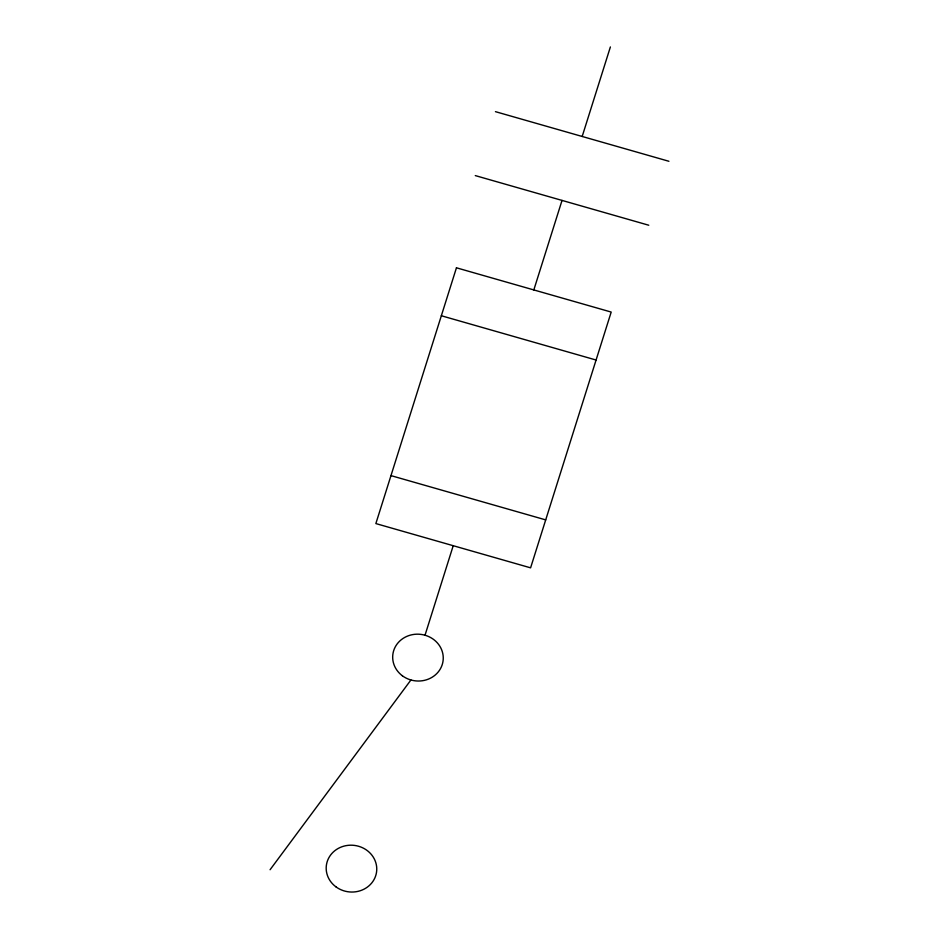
<?xml version="1.0" encoding="UTF-8"?>
<svg xmlns="http://www.w3.org/2000/svg" width="939" height="939" viewBox="0 0 939 939"><rect width="100%" height="100%" fill="white"/><g stroke="black" fill="none" stroke-linecap="round" stroke-linejoin="round"><path stroke-width="1.41" d="M425.015 635.222L453.22 545.712M533.822 289.928L562.027 200.418M582.18 136.472L610.385 46.95M270.08 869.725L410.918 679.989M495.44 111.659L668.92 161.285M475.287 175.593L648.767 225.231M441.342 315.75L596.077 360.024M390.964 475.615L545.712 519.889M456.448 267.803L375.858 523.575L530.594 567.837L611.195 312.065L456.448 267.803M402.397 675.798A25.318 23.405 6.8 0 0 443.008 661.302A25.318 23.405 6.8 0 0 408.5 635.715A25.318 23.405 6.8 0 0 402.397 675.798M335.904 886.815A25.318 23.405 6.8 0 0 376.516 872.308A25.318 23.405 6.8 0 0 342.007 846.732A25.318 23.405 6.8 0 0 335.904 886.815"/></g></svg>
